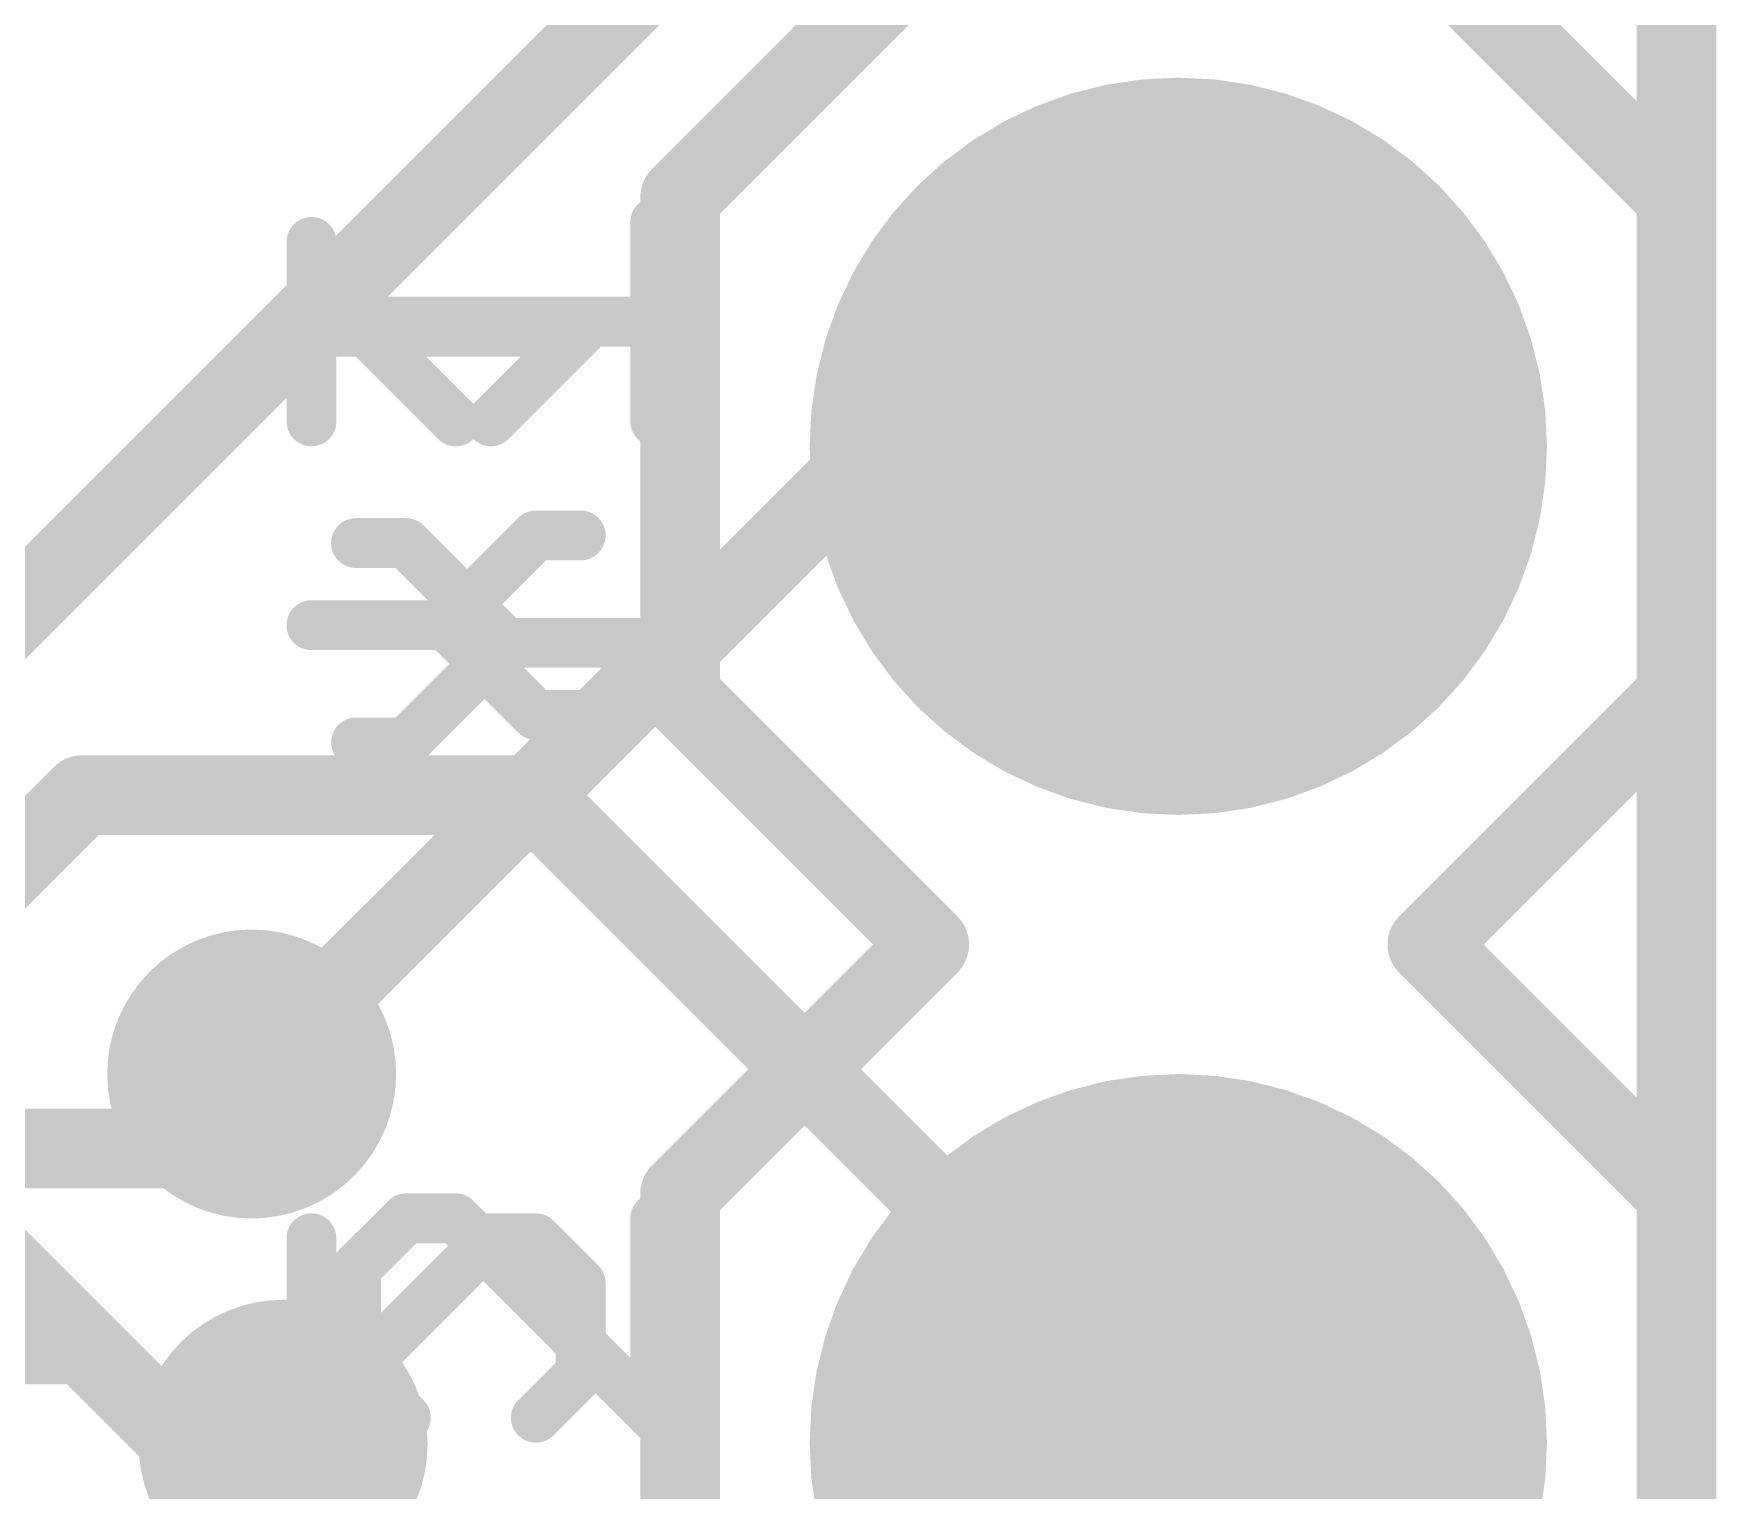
# Model space of a CAD drawing. Extents: x -37 to 70, y -23 to 28.
# Drawn here: x 8.512 to 12.802, y 13.848 to 17.562 of the extents above; entities that cross this region are included whole.
import ezdxf

# ---------------------------------------------------------------- set-up
doc = ezdxf.new("R2010")
doc.units = 0
for name, color, linetype in [('1', 12, 'CONTINUOUS'), ('16', 132, 'CONTINUOUS'), ('17', 110, 'CONTINUOUS'), ('18', 110, 'CONTINUOUS'), ('20', 53, 'CONTINUOUS'), ('21', 41, 'CONTINUOUS'), ('22', 40, 'CONTINUOUS')]:
    doc.layers.add(name, color=color, linetype=linetype)

# ---------------------------------------------------------------- blocks, each defined once
blk = doc.blocks.new('ROUNDP')
at = {"const_width": 0.5}
blk.add_lwpolyline([(0, -0.25, 1), (0, 0.25, 1), (0, -0.25)], format="xyb", dxfattribs=at)
blk = doc.blocks.new('ROUNDV')
at = {"const_width": 0.5}
blk.add_lwpolyline([(0, -0.25, 1), (0, 0.25, 1), (0, -0.25)], format="xyb", dxfattribs=at)

msp = doc.modelspace()

# ---------------------------------------------------------------- linework, layer by layer
at = {"layer": '1', "const_width": 0.2032}
for points in [[(12.7, 0), (12.7, 27.94)], [(8.235, 15.22), (8.636, 15.621)], [(8.636, 15.621), (9.779, 15.621)], [(9.779, 15.621), (11.43, 13.97)], [(8.878, 14.72), (9.0678, 14.9098)], [(7.65, 14.72), (8.878, 14.72)], [(8.64, 14.22), (7.65, 14.22)], [(8.894, 13.966), (8.64, 14.22)], [(9.148, 13.966), (8.894, 13.966)]]:
    msp.add_lwpolyline(points, dxfattribs=at)
at = {"layer": '1', "const_width": 0.1016}
for points in [[(8.636, 15.6718, 1), (8.636, 15.5702)], [(8.6719, 15.5851, 1), (8.6001, 15.6569)], [(9.8149, 15.6569, 1), (9.7431, 15.5851)], [(9.779, 15.5702, 1), (9.779, 15.6718)], [(9.1037, 14.8739, 1), (9.0319, 14.9457)], [(8.8421, 14.7559, 1), (8.9139, 14.6841)], [(8.878, 14.6692, 1), (8.878, 14.7708)], [(8.6759, 14.2559, 1), (8.6041, 14.1841)], [(8.64, 14.1692, 1), (8.64, 14.2708)], [(8.894, 14.0168, 1), (8.894, 13.9152)], [(8.8581, 13.9301, 1), (8.9299, 14.0019)], [(9.148, 13.9152, 1), (9.148, 14.0168)], [(11.3941, 13.9341, 1), (11.4659, 14.0059)]]:
    msp.add_lwpolyline(points, format="xyb", dxfattribs=at)
at = {"layer": '16', "const_width": 0.2032}
for points in [[(12.7, 27.94), (12.7, 0)], [(8.255, 15.875), (11.43, 19.05)], [(9.0678, 14.9098), (10.668, 16.51)], [(10.668, 16.51), (11.43, 16.51)], [(8.894, 13.966), (8.255, 14.605)], [(9.148, 13.966), (8.894, 13.966)]]:
    msp.add_lwpolyline(points, dxfattribs=at)
at = {"layer": '16', "const_width": 0.1016}
for points in [[(10.668, 16.5608, 1), (10.668, 16.4592)], [(10.7039, 16.4741, 1), (10.6321, 16.5459)], [(11.43, 16.4592, 1), (11.43, 16.5608)], [(9.0319, 14.9457, 1), (9.1037, 14.8739)], [(8.894, 14.0168, 1), (8.894, 13.9152)], [(8.8581, 13.9301, 1), (8.9299, 14.0019)], [(9.148, 13.9152, 1), (9.148, 14.0168)]]:
    msp.add_lwpolyline(points, format="xyb", dxfattribs=at)
at = {"layer": '20', "const_width": 0.2032}
msp.add_lwpolyline([(12.7, 0), (12.7, 27.94)], dxfattribs=at)
at = {"layer": '21', "const_width": 0.127}
for points in [[(10.0965, 16.5735), (10.0965, 17.0819)], [(9.5881, 16.5735), (9.3338, 16.8277)], [(9.3338, 16.8277), (10.0965, 16.8277)], [(9.461, 16.2634), (9.3338, 16.2634)], [(9.7152, 16.0091), (9.461, 16.2634)], [(9.461, 15.7549), (9.7152, 16.0091)], [(9.7152, 16.0091), (10.0965, 16.0091)], [(9.3338, 15.7549), (9.461, 15.7549)], [(9.461, 14.5419), (9.3338, 14.4148)], [(9.5881, 14.5419), (9.461, 14.5419)], [(10.0965, 14.0335), (9.5881, 14.5419)], [(10.0965, 14.5419), (10.0965, 14.0335)], [(9.3338, 14.4148), (9.3338, 14.1606)], [(9.3338, 14.1606), (9.461, 14.0335)]]:
    msp.add_lwpolyline(points, dxfattribs=at)
at = {"layer": '21', "const_width": 0.0635}
for points in [[(10.1283, 17.0819, 1), (10.0648, 17.0819)], [(9.3338, 16.8595, 1), (9.3338, 16.796)], [(9.3563, 16.8502, 1), (9.3114, 16.8053)], [(10.0965, 16.796, 1), (10.0965, 16.8595)], [(9.5656, 16.551, 1), (9.6105, 16.596)], [(10.0648, 16.5735, 1), (10.1283, 16.5735)], [(9.3338, 16.2951, 1), (9.3338, 16.2316)], [(9.4834, 16.2858, 1), (9.4385, 16.2409)], [(9.461, 16.2316, 1), (9.461, 16.2951)], [(9.7152, 16.0409, 1), (9.7152, 15.9774)], [(9.7376, 15.9867, 1), (9.6927, 16.0316)], [(9.6927, 15.9867, 1), (9.7376, 16.0316)], [(10.0965, 15.9774, 1), (10.0965, 16.0409)], [(9.3338, 15.7867, 1), (9.3338, 15.7232)], [(9.4385, 15.7774, 1), (9.4834, 15.7325)], [(9.461, 15.7232, 1), (9.461, 15.7867)], [(9.461, 14.5737, 1), (9.461, 14.5102)], [(9.4834, 14.5195, 1), (9.4385, 14.5644)], [(9.6105, 14.5644, 1), (9.5656, 14.5195)], [(9.5881, 14.5102, 1), (9.5881, 14.5737)], [(10.1283, 14.5419, 1), (10.0648, 14.5419)], [(9.3656, 14.4148, 1), (9.3021, 14.4148)], [(9.3114, 14.4373, 1), (9.3563, 14.3924)], [(9.3563, 14.1831, 1), (9.3114, 14.1382)], [(9.3021, 14.1606, 1), (9.3656, 14.1606)], [(9.4385, 14.011, 1), (9.4834, 14.056)], [(10.074, 14.011, 1), (10.119, 14.056)], [(10.0648, 14.0335, 1), (10.1283, 14.0335)]]:
    msp.add_lwpolyline(points, format="xyb", dxfattribs=at)
at = {"layer": '22'}
for points, const_width in [([(10.795, 17.78), (10.16, 17.145)], 0.2032), ([(12.7, 17.145), (12.065, 17.78)], 0.2032), ([(10.16, 17.145), (10.16, 15.875)], 0.2032), ([(12.7, 15.875), (12.7, 17.145)], 0.2032), ([(9.2202, 16.5735), (9.2202, 17.0311)], 0.127), ([(9.9066, 16.8023), (9.2202, 16.8023)], 0.127), ([(9.6778, 16.5735), (9.9066, 16.8023)], 0.127), ([(9.5634, 16.0539), (9.7922, 16.2827)], 0.127), ([(9.7922, 16.2827), (9.9066, 16.2827)], 0.127), ([(9.5634, 16.0539), (9.2202, 16.0539)], 0.127), ([(9.7922, 15.8251), (9.5634, 16.0539)], 0.127), ([(10.795, 15.24), (10.16, 15.875)], 0.2032), ([(12.7, 15.875), (12.065, 15.24)], 0.2032), ([(9.9066, 15.8251), (9.7922, 15.8251)], 0.127), ([(10.795, 15.24), (10.16, 14.605)], 0.2032), ([(12.7, 14.605), (12.065, 15.24)], 0.2032), ([(10.16, 14.605), (10.16, 13.335)], 0.2032), ([(12.7, 13.335), (12.7, 14.605)], 0.2032), ([(9.2202, 14.4911), (9.2202, 14.0335)], 0.127), ([(9.2202, 14.0335), (9.6778, 14.4911)], 0.127), ([(9.6778, 14.4911), (9.7922, 14.4911)], 0.127), ([(9.7922, 14.4911), (9.9066, 14.3767)], 0.127), ([(9.9066, 14.3767), (9.9066, 14.1479)], 0.127), ([(9.9066, 14.1479), (9.7922, 14.0335)], 0.127)]:
    msp.add_lwpolyline(points, dxfattribs=dict(at, const_width=const_width))
for points, const_width in [([(10.2108, 17.145, 1), (10.1092, 17.145)], 0.1016), ([(12.7508, 17.145, 1), (12.6492, 17.145)], 0.1016), ([(10.1241, 17.1809, 1), (10.1959, 17.1091)], 0.1016), ([(12.6641, 17.1091, 1), (12.7359, 17.1809)], 0.1016), ([(9.252, 17.0311, 1), (9.1884, 17.0311)], 0.0635), ([(9.2202, 16.834, 1), (9.2202, 16.7705)], 0.0635), ([(9.929, 16.7798, 1), (9.8841, 16.8247)], 0.0635), ([(9.9066, 16.7705, 1), (9.9066, 16.834)], 0.0635), ([(9.1884, 16.5735, 1), (9.252, 16.5735)], 0.0635), ([(9.6553, 16.596, 1), (9.7002, 16.551)], 0.0635), ([(9.7922, 16.3144, 1), (9.7922, 16.2509)], 0.0635), ([(9.8146, 16.2602, 1), (9.7697, 16.3051)], 0.0635), ([(9.9066, 16.2509, 1), (9.9066, 16.3144)], 0.0635), ([(9.2202, 16.0856, 1), (9.2202, 16.0221)], 0.0635), ([(9.5858, 16.0763, 1), (9.5409, 16.0314)], 0.0635), ([(9.5409, 16.0763, 1), (9.5858, 16.0314)], 0.0635), ([(9.5634, 16.0221, 1), (9.5634, 16.0856)], 0.0635), ([(10.1959, 15.9109, 1), (10.1241, 15.8391)], 0.1016), ([(12.7359, 15.8391, 1), (12.6641, 15.9109)], 0.1016), ([(10.1092, 15.875, 1), (10.2108, 15.875)], 0.1016), ([(12.6492, 15.875, 1), (12.7508, 15.875)], 0.1016), ([(9.7922, 15.8568, 1), (9.7922, 15.7933)], 0.0635), ([(9.7697, 15.8026, 1), (9.8146, 15.8475)], 0.0635), ([(9.9066, 15.7933, 1), (9.9066, 15.8568)], 0.0635), ([(10.8309, 15.2041, 1), (10.7591, 15.2759)], 0.1016), ([(10.7591, 15.2041, 1), (10.8309, 15.2759)], 0.1016), ([(12.1009, 15.2759, 1), (12.0291, 15.2041)], 0.1016), ([(12.0291, 15.2759, 1), (12.1009, 15.2041)], 0.1016), ([(10.2108, 14.605, 1), (10.1092, 14.605)], 0.1016), ([(10.1241, 14.6409, 1), (10.1959, 14.5691)], 0.1016), ([(12.7508, 14.605, 1), (12.6492, 14.605)], 0.1016), ([(12.6641, 14.5691, 1), (12.7359, 14.6409)], 0.1016), ([(9.252, 14.4911, 1), (9.1884, 14.4911)], 0.0635), ([(9.6778, 14.5228, 1), (9.6778, 14.4593)], 0.0635), ([(9.7002, 14.4686, 1), (9.6553, 14.5135)], 0.0635), ([(9.8146, 14.5135, 1), (9.7697, 14.4686)], 0.0635), ([(9.7922, 14.4593, 1), (9.7922, 14.5228)], 0.0635), ([(9.9383, 14.3767, 1), (9.8748, 14.3767)], 0.0635), ([(9.8841, 14.3542, 1), (9.929, 14.3991)], 0.0635), ([(9.929, 14.1254, 1), (9.8841, 14.1703)], 0.0635), ([(9.8748, 14.1479, 1), (9.9383, 14.1479)], 0.0635), ([(9.1977, 14.056, 1), (9.2427, 14.011)], 0.0635), ([(9.7697, 14.056, 1), (9.8146, 14.011)], 0.0635), ([(9.1884, 14.0335, 1), (9.252, 14.0335)], 0.0635)]:
    msp.add_lwpolyline(points, format="xyb", dxfattribs=dict(at, const_width=const_width))

# ---------------------------------------------------------------- block references
at = {"layer": '17', "xscale": 1.8796, "yscale": 1.8796}
for p in [(11.43, 16.51), (11.43, 16.51), (11.43, 13.97), (11.43, 13.97)]:
    msp.add_blockref('ROUNDP', p, dxfattribs=at)
at = {"layer": '18', "xscale": 0.7366, "yscale": 0.7366}
for p in [(9.0678, 14.9098), (9.0678, 14.9098), (9.148, 13.966), (9.148, 13.966)]:
    msp.add_blockref('ROUNDV', p, dxfattribs=at)

doc.saveas('drawing.dxf')
